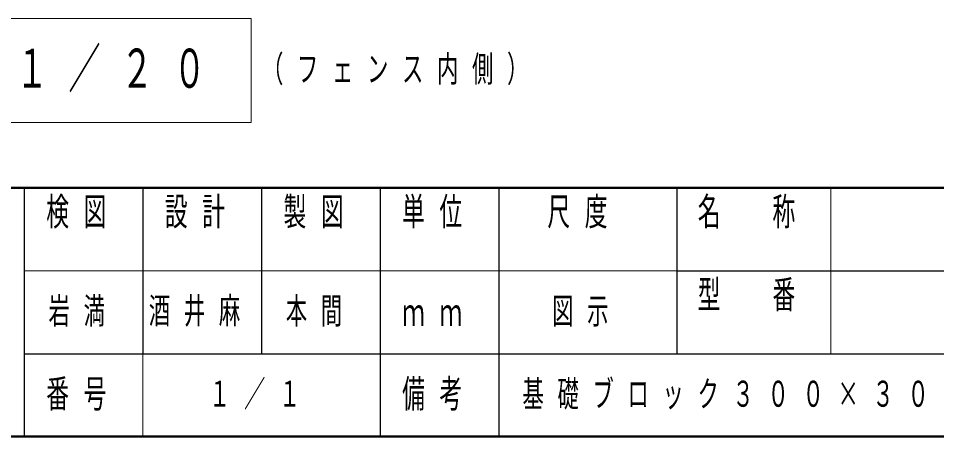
# Model space of a CAD drawing. Units: millimetres on the paper, scale 1:20. Extents: x -385 to 0, y 0 to 267.
# Drawn here: x -243 to -165.6, y 0 to 35.3 of the extents above; entities that cross this region are included whole.
import ezdxf

# ---------------------------------------------------------------- set-up
doc = ezdxf.new("R2010")
doc.units = ezdxf.units.MM
doc.layers.add('1_20', color=7, linetype='Continuous', lineweight=25)
doc.layers.add('NAKAMURA図枠', color=7, linetype='Continuous', lineweight=13)
doc.layers.add('図面情報', color=7, linetype='Continuous')
doc.styles.add('ＭＳ ゴシック', font='')
doc.styles.get('ＭＳ ゴシック').set_extended_font_data('MS Gothic')

msp = doc.modelspace()

# ---------------------------------------------------------------- linework, layer by layer
at = {"layer": '1_20', "lineweight": 13}
for p, q in [((-223.37, 35.288), (-271.17, 35.288)), ((-223.37, 26.488), (-223.37, 35.288)), ((-271.17, 26.488), (-223.37, 26.488))]:
    msp.add_line(p, q, dxfattribs=at)
at = {"layer": 'NAKAMURA図枠', "lineweight": 50}
for p, q in [((-385, 21), (0, 21)), ((-385, 0), (0, 0))]:
    msp.add_line(p, q, dxfattribs=at)
at = {"layer": 'NAKAMURA図枠', "color": 211, "lineweight": 25}
for p, q in [((-242.5, 21), (-242.5, 0)), ((-232.5, 21), (-232.5, 7)), ((-222.5, 21), (-222.5, 7)), ((-212.5, 21), (-212.5, 0)), ((-202.5, 21), (-202.5, 7)), ((-187.5, 21), (-187.5, 7)), ((-187.5, 14), (-70, 14)), ((-242.5, 7), (0, 7))]:
    msp.add_line(p, q, dxfattribs=at)
at = {"layer": 'NAKAMURA図枠'}
for p, q in [((-174.5, 21), (-174.5, 7)), ((-242.5, 14), (-187.5, 14)), ((-232.5, 7), (-232.5, 0))]:
    msp.add_line(p, q, dxfattribs=at)
at = {"layer": 'NAKAMURA図枠', "lineweight": 25}
msp.add_line((-202.5, 7), (-202.5, 0), dxfattribs=at)

# ---------------------------------------------------------------- texts
at = {"layer": '1_20', "attachment_point": 4, "style": 'ＭＳ ゴシック'}
for s, insert, char_height in [('\\T1.64;\\W0.6;立面図\u3000Ｓ＝１／２０', (-269.77, 30.888), 3.299), ('\\T1.64;\\W0.6;（フェンス内側）', (-222.46, 30.888), 2.199)]:
    msp.add_mtext(s, dxfattribs=dict(at, insert=insert, char_height=char_height))
at = {"layer": 'NAKAMURA図枠', "color": 4, "char_height": 2.346, "style": 'ＭＳ ゴシック'}
for s, insert, attachment_point in [('\\T1.64;\\W0.6;検図', (-237.5, 20.167), 2), ('\\T1.64;\\W0.6;設計', (-227.5, 20.167), 2), ('\\T1.64;\\W0.6;製図', (-217.5, 20.167), 2), ('\\T1.64;\\W0.6;単位', (-207.5, 20.167), 2), ('\\T1.64;\\W0.6;尺度', (-195.25, 20.167), 2), ('\\T1.64;\\W0.6;名\u3000称', (-181, 20.167), 2), ('\\T1.64;\\W0.6;型\u3000番', (-181, 13.167), 2), ('\\T1.64;\\W0.6;ｍｍ', (-207.5, 10.5), 5), ('\\T1.64;\\W0.6;番号', (-237.5, 3.5), 5), ('\\T1.64;\\W0.6;備考', (-207.5, 3.5), 5)]:
    msp.add_mtext(s, dxfattribs=dict(at, insert=insert, attachment_point=attachment_point))
at = {"layer": '図面情報', "char_height": 2.199, "style": 'ＭＳ ゴシック'}
for s, insert, attachment_point in [('\\T1.64;\\W0.6;岩満', (-237.5, 10.5), 5), ('\\T1.64;\\W0.6;酒井麻', (-232, 10.5), 4), ('\\T1.64;\\W0.6;本間', (-217.5, 10.5), 5), ('\\T1.64;\\W0.6;図示', (-198, 10.5), 4), ('\\T1.64;\\W0.6;１／１', (-222.5, 3.5), 5), ('\\T1.64;\\W0.6;基礎ブロック３００×３００×３００', (-200.5, 3.5), 4)]:
    msp.add_mtext(s, dxfattribs=dict(at, insert=insert, attachment_point=attachment_point))

doc.saveas('drawing.dxf')
